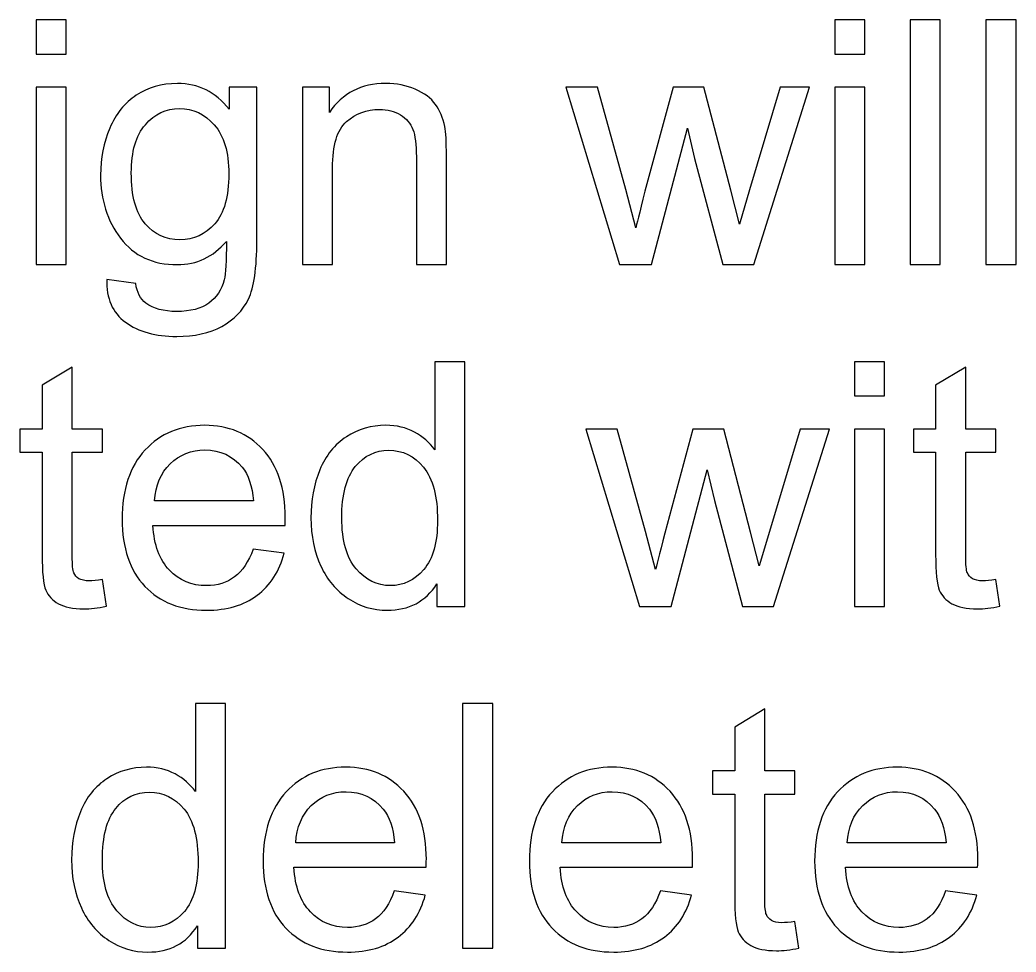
# Model space of a CAD drawing. Header units: centimetres. Extents: x -30.6 to 14.2, y -21.2 to 7.4.
# Drawn here: x -29.012 to -27.933, y 0.165 to 1.175 of the extents above; entities that cross this region are included whole.
import ezdxf

# ---------------------------------------------------------------- set-up
doc = ezdxf.new("R2010")
doc.units = ezdxf.units.CM
doc.header["$MEASUREMENT"] = 0
doc.layers.add('Layer 1', color=7, linetype='Continuous')

msp = doc.modelspace()

# ---------------------------------------------------------------- linework, layer by layer
at = {"layer": 'Layer 1'}
for points, knots in [([(-28.99461, 1.13819), (-28.99461, 1.13819), (-28.99461, 1.17523), (-28.99461, 1.17523), (-28.99461, 1.17523), (-28.99461, 1.17523), (-28.96202, 1.17523), (-28.96202, 1.17523), (-28.96202, 1.17523), (-28.96202, 1.17523), (-28.96202, 1.13819), (-28.96202, 1.13819), (-28.96202, 1.13819), (-28.96202, 1.13819), (-28.99461, 1.13819), (-28.99461, 1.13819)], [0, 0, 0, 0, 0.2, 0.2, 0.2, 0.2, 0.4, 0.4, 0.4, 0.4, 0.6, 0.6, 0.6, 0.6, 1, 1, 1, 1]), ([(-28.12986, 1.13819), (-28.12986, 1.13819), (-28.12986, 1.17523), (-28.12986, 1.17523), (-28.12986, 1.17523), (-28.12986, 1.17523), (-28.09727, 1.17523), (-28.09727, 1.17523), (-28.09727, 1.17523), (-28.09727, 1.17523), (-28.09727, 1.13819), (-28.09727, 1.13819), (-28.09727, 1.13819), (-28.09727, 1.13819), (-28.12986, 1.13819), (-28.12986, 1.13819)], [0, 0, 0, 0, 0.2, 0.2, 0.2, 0.2, 0.4, 0.4, 0.4, 0.4, 0.6, 0.6, 0.6, 0.6, 1, 1, 1, 1]), ([(-28.04831, 0.91001), (-28.04831, 0.91001), (-28.04831, 1.17523), (-28.04831, 1.17523), (-28.04831, 1.17523), (-28.04831, 1.17523), (-28.01572, 1.17523), (-28.01572, 1.17523), (-28.01572, 1.17523), (-28.01572, 1.17523), (-28.01572, 0.91001), (-28.01572, 0.91001), (-28.01572, 0.91001), (-28.01572, 0.91001), (-28.04831, 0.91001), (-28.04831, 0.91001)], [0, 0, 0, 0, 0.2, 0.2, 0.2, 0.2, 0.4, 0.4, 0.4, 0.4, 0.6, 0.6, 0.6, 0.6, 1, 1, 1, 1]), ([(-27.96602, 0.91001), (-27.96602, 0.91001), (-27.96602, 1.17523), (-27.96602, 1.17523), (-27.96602, 1.17523), (-27.96602, 1.17523), (-27.93343, 1.17523), (-27.93343, 1.17523), (-27.93343, 1.17523), (-27.93343, 1.17523), (-27.93343, 0.91001), (-27.93343, 0.91001), (-27.93343, 0.91001), (-27.93343, 0.91001), (-27.96602, 0.91001), (-27.96602, 0.91001)], [0, 0, 0, 0, 0.2, 0.2, 0.2, 0.2, 0.4, 0.4, 0.4, 0.4, 0.6, 0.6, 0.6, 0.6, 1, 1, 1, 1]), ([(-28.99461, 0.91001), (-28.99461, 0.91001), (-28.99461, 1.10226), (-28.99461, 1.10226), (-28.99461, 1.10226), (-28.99461, 1.10226), (-28.96202, 1.10226), (-28.96202, 1.10226), (-28.96202, 1.10226), (-28.96202, 1.10226), (-28.96202, 0.91001), (-28.96202, 0.91001), (-28.96202, 0.91001), (-28.96202, 0.91001), (-28.99461, 0.91001), (-28.99461, 0.91001)], [0, 0, 0, 0, 0.2, 0.2, 0.2, 0.2, 0.4, 0.4, 0.4, 0.4, 0.6, 0.6, 0.6, 0.6, 1, 1, 1, 1]), ([(-28.91831, 0.89408), (-28.91831, 0.89408), (-28.88683, 0.88964), (-28.88683, 0.88964), (-28.88683, 0.88964), (-28.88553, 0.87988), (-28.88182, 0.87278), (-28.87577, 0.86828), (-28.87577, 0.86828), (-28.86769, 0.86229), (-28.85664, 0.85926), (-28.84262, 0.85926), (-28.84262, 0.85926), (-28.82756, 0.85926), (-28.81589, 0.86229), (-28.80768, 0.86828), (-28.80768, 0.86828), (-28.79947, 0.87426), (-28.79391, 0.88272), (-28.79101, 0.89353), (-28.79101, 0.89353), (-28.78934, 0.90013), (-28.78854, 0.91402), (-28.78866, 0.9352), (-28.78866, 0.9352), (-28.80292, 0.91841), (-28.82064, 0.91001), (-28.84188, 0.91001), (-28.84188, 0.91001), (-28.8683, 0.91001), (-28.8888, 0.91952), (-28.90325, 0.93859), (-28.90325, 0.93859), (-28.91776, 0.95761), (-28.92498, 0.98045), (-28.92498, 1.00706), (-28.92498, 1.00706), (-28.92498, 1.0254), (-28.92164, 1.04231), (-28.91504, 1.05781), (-28.91504, 1.05781), (-28.90843, 1.0733), (-28.8988, 1.08522), (-28.88621, 1.09368), (-28.88621, 1.09368), (-28.87361, 1.10213), (-28.8588, 1.10633), (-28.84176, 1.10633), (-28.84176, 1.10633), (-28.8191, 1.10633), (-28.80039, 1.09707), (-28.7857, 1.07855), (-28.7857, 1.07855), (-28.7857, 1.07855), (-28.7857, 1.10226), (-28.7857, 1.10226), (-28.7857, 1.10226), (-28.7857, 1.10226), (-28.7557, 1.10226), (-28.7557, 1.10226), (-28.7557, 1.10226), (-28.7557, 1.10226), (-28.7557, 0.93625), (-28.7557, 0.93625), (-28.7557, 0.93625), (-28.7557, 0.90631), (-28.75872, 0.88513), (-28.76483, 0.87266), (-28.76483, 0.87266), (-28.77088, 0.86019), (-28.78058, 0.85031), (-28.79373, 0.84309), (-28.79373, 0.84309), (-28.80694, 0.83586), (-28.82317, 0.83222), (-28.84244, 0.83222), (-28.84244, 0.83222), (-28.86534, 0.83222), (-28.8838, 0.83735), (-28.89788, 0.84766), (-28.89788, 0.84766), (-28.91201, 0.8579), (-28.9188, 0.8734), (-28.91831, 0.89408)], [0, 0, 0, 0, 0.0454545, 0.0454545, 0.0454545, 0.0454545, 0.0909091, 0.0909091, 0.0909091, 0.0909091, 0.1363636, 0.1363636, 0.1363636, 0.1363636, 0.1818182, 0.1818182, 0.1818182, 0.1818182, 0.2272727, 0.2272727, 0.2272727, 0.2272727, 0.2727273, 0.2727273, 0.2727273, 0.2727273, 0.3181818, 0.3181818, 0.3181818, 0.3181818, 0.3636364, 0.3636364, 0.3636364, 0.3636364, 0.4090909, 0.4090909, 0.4090909, 0.4090909, 0.4545455, 0.4545455, 0.4545455, 0.4545455, 0.5, 0.5, 0.5, 0.5, 0.5454545, 0.5454545, 0.5454545, 0.5454545, 0.5909091, 0.5909091, 0.5909091, 0.5909091, 0.6363636, 0.6363636, 0.6363636, 0.6363636, 0.6818182, 0.6818182, 0.6818182, 0.6818182, 0.7272727, 0.7272727, 0.7272727, 0.7272727, 0.7727273, 0.7727273, 0.7727273, 0.7727273, 0.8181818, 0.8181818, 0.8181818, 0.8181818, 0.8636364, 0.8636364, 0.8636364, 0.8636364, 0.9090909, 0.9090909, 0.9090909, 0.9090909, 1, 1, 1, 1]), ([(-28.7063, 0.91001), (-28.7063, 0.91001), (-28.7063, 1.10226), (-28.7063, 1.10226), (-28.7063, 1.10226), (-28.7063, 1.10226), (-28.67704, 1.10226), (-28.67704, 1.10226), (-28.67704, 1.10226), (-28.67704, 1.10226), (-28.67704, 1.07497), (-28.67704, 1.07497), (-28.67704, 1.07497), (-28.66296, 1.0959), (-28.64259, 1.10633), (-28.61598, 1.10633), (-28.61598, 1.10633), (-28.60438, 1.10633), (-28.59376, 1.10423), (-28.58406, 1.1001), (-28.58406, 1.1001), (-28.57437, 1.09596), (-28.56709, 1.09047), (-28.56227, 1.08374), (-28.56227, 1.08374), (-28.55746, 1.07701), (-28.55406, 1.06898), (-28.55215, 1.05972), (-28.55215, 1.05972), (-28.55097, 1.05367), (-28.55036, 1.04311), (-28.55036, 1.02805), (-28.55036, 1.02805), (-28.55036, 1.02805), (-28.55036, 0.91001), (-28.55036, 0.91001), (-28.55036, 0.91001), (-28.55036, 0.91001), (-28.58295, 0.91001), (-28.58295, 0.91001), (-28.58295, 0.91001), (-28.58295, 0.91001), (-28.58295, 1.02682), (-28.58295, 1.02682), (-28.58295, 1.02682), (-28.58295, 1.04009), (-28.58419, 1.05003), (-28.58672, 1.05657), (-28.58672, 1.05657), (-28.58925, 1.06312), (-28.59376, 1.06836), (-28.60018, 1.07232), (-28.60018, 1.07232), (-28.6066, 1.07621), (-28.61419, 1.07818), (-28.62283, 1.07818), (-28.62283, 1.07818), (-28.63666, 1.07818), (-28.64858, 1.0738), (-28.65864, 1.06497), (-28.65864, 1.06497), (-28.6687, 1.0562), (-28.67371, 1.03947), (-28.67371, 1.0149), (-28.67371, 1.0149), (-28.67371, 1.0149), (-28.67371, 0.91001), (-28.67371, 0.91001), (-28.67371, 0.91001), (-28.67371, 0.91001), (-28.7063, 0.91001), (-28.7063, 0.91001)], [0, 0, 0, 0, 0.0526316, 0.0526316, 0.0526316, 0.0526316, 0.1052632, 0.1052632, 0.1052632, 0.1052632, 0.1578947, 0.1578947, 0.1578947, 0.1578947, 0.2105263, 0.2105263, 0.2105263, 0.2105263, 0.2631579, 0.2631579, 0.2631579, 0.2631579, 0.3157895, 0.3157895, 0.3157895, 0.3157895, 0.3684211, 0.3684211, 0.3684211, 0.3684211, 0.4210526, 0.4210526, 0.4210526, 0.4210526, 0.4736842, 0.4736842, 0.4736842, 0.4736842, 0.5263158, 0.5263158, 0.5263158, 0.5263158, 0.5789474, 0.5789474, 0.5789474, 0.5789474, 0.6315789, 0.6315789, 0.6315789, 0.6315789, 0.6842105, 0.6842105, 0.6842105, 0.6842105, 0.7368421, 0.7368421, 0.7368421, 0.7368421, 0.7894737, 0.7894737, 0.7894737, 0.7894737, 0.8421053, 0.8421053, 0.8421053, 0.8421053, 0.8947368, 0.8947368, 0.8947368, 0.8947368, 1, 1, 1, 1]), ([(-28.36279, 0.91001), (-28.36279, 0.91001), (-28.42088, 1.10226), (-28.42088, 1.10226), (-28.42088, 1.10226), (-28.42088, 1.10226), (-28.38681, 1.10226), (-28.38681, 1.10226), (-28.38681, 1.10226), (-28.38681, 1.10226), (-28.35612, 0.99132), (-28.35612, 0.99132), (-28.35612, 0.99132), (-28.35612, 0.99132), (-28.34526, 0.95002), (-28.34526, 0.95002), (-28.34526, 0.95002), (-28.34482, 0.95205), (-28.34149, 0.96526), (-28.33532, 0.98965), (-28.33532, 0.98965), (-28.33532, 0.98965), (-28.30488, 1.10226), (-28.30488, 1.10226), (-28.30488, 1.10226), (-28.30488, 1.10226), (-28.27148, 1.10226), (-28.27148, 1.10226), (-28.27148, 1.10226), (-28.27148, 1.10226), (-28.24253, 0.99064), (-28.24253, 0.99064), (-28.24253, 0.99064), (-28.24253, 0.99064), (-28.23308, 0.95403), (-28.23308, 0.95403), (-28.23308, 0.95403), (-28.23308, 0.95403), (-28.22203, 0.99113), (-28.22203, 0.99113), (-28.22203, 0.99113), (-28.22203, 0.99113), (-28.18882, 1.10226), (-28.18882, 1.10226), (-28.18882, 1.10226), (-28.18882, 1.10226), (-28.15714, 1.10226), (-28.15714, 1.10226), (-28.15714, 1.10226), (-28.15714, 1.10226), (-28.21746, 0.91001), (-28.21746, 0.91001), (-28.21746, 0.91001), (-28.21746, 0.91001), (-28.25117, 0.91001), (-28.25117, 0.91001), (-28.25117, 0.91001), (-28.25117, 0.91001), (-28.28167, 1.02503), (-28.28167, 1.02503), (-28.28167, 1.02503), (-28.28167, 1.02503), (-28.28938, 1.05793), (-28.28938, 1.05793), (-28.28938, 1.05793), (-28.28938, 1.05793), (-28.32828, 0.91001), (-28.32828, 0.91001), (-28.32828, 0.91001), (-28.32828, 0.91001), (-28.36279, 0.91001), (-28.36279, 0.91001)], [0, 0, 0, 0, 0.0526316, 0.0526316, 0.0526316, 0.0526316, 0.1052632, 0.1052632, 0.1052632, 0.1052632, 0.1578947, 0.1578947, 0.1578947, 0.1578947, 0.2105263, 0.2105263, 0.2105263, 0.2105263, 0.2631579, 0.2631579, 0.2631579, 0.2631579, 0.3157895, 0.3157895, 0.3157895, 0.3157895, 0.3684211, 0.3684211, 0.3684211, 0.3684211, 0.4210526, 0.4210526, 0.4210526, 0.4210526, 0.4736842, 0.4736842, 0.4736842, 0.4736842, 0.5263158, 0.5263158, 0.5263158, 0.5263158, 0.5789474, 0.5789474, 0.5789474, 0.5789474, 0.6315789, 0.6315789, 0.6315789, 0.6315789, 0.6842105, 0.6842105, 0.6842105, 0.6842105, 0.7368421, 0.7368421, 0.7368421, 0.7368421, 0.7894737, 0.7894737, 0.7894737, 0.7894737, 0.8421053, 0.8421053, 0.8421053, 0.8421053, 0.8947368, 0.8947368, 0.8947368, 0.8947368, 1, 1, 1, 1]), ([(-28.12986, 0.91001), (-28.12986, 0.91001), (-28.12986, 1.10226), (-28.12986, 1.10226), (-28.12986, 1.10226), (-28.12986, 1.10226), (-28.09727, 1.10226), (-28.09727, 1.10226), (-28.09727, 1.10226), (-28.09727, 1.10226), (-28.09727, 0.91001), (-28.09727, 0.91001), (-28.09727, 0.91001), (-28.09727, 0.91001), (-28.12986, 0.91001), (-28.12986, 0.91001)], [0, 0, 0, 0, 0.2, 0.2, 0.2, 0.2, 0.4, 0.4, 0.4, 0.4, 0.6, 0.6, 0.6, 0.6, 1, 1, 1, 1]), ([(-28.89164, 1.00941), (-28.89164, 0.98428), (-28.88664, 0.96594), (-28.87664, 0.9544), (-28.87664, 0.9544), (-28.86658, 0.94285), (-28.85404, 0.93705), (-28.83898, 0.93705), (-28.83898, 0.93705), (-28.82398, 0.93705), (-28.81144, 0.94279), (-28.80126, 0.95428), (-28.80126, 0.95428), (-28.79113, 0.96576), (-28.78607, 0.98379), (-28.78607, 1.00836), (-28.78607, 1.00836), (-28.78607, 1.03182), (-28.79132, 1.04953), (-28.80175, 1.06145), (-28.80175, 1.06145), (-28.81219, 1.07337), (-28.82478, 1.07929), (-28.83947, 1.07929), (-28.83947, 1.07929), (-28.85398, 1.07929), (-28.86627, 1.07343), (-28.87645, 1.0617), (-28.87645, 1.0617), (-28.88658, 1.04997), (-28.89164, 1.03256), (-28.89164, 1.00941)], [0, 0, 0, 0, 0.1111111, 0.1111111, 0.1111111, 0.1111111, 0.2222222, 0.2222222, 0.2222222, 0.2222222, 0.3333333, 0.3333333, 0.3333333, 0.3333333, 0.4444444, 0.4444444, 0.4444444, 0.4444444, 0.5555556, 0.5555556, 0.5555556, 0.5555556, 0.6666667, 0.6666667, 0.6666667, 0.6666667, 0.7777778, 0.7777778, 0.7777778, 0.7777778, 1, 1, 1, 1]), ([(-28.923, 0.56867), (-28.923, 0.56867), (-28.91856, 0.5399), (-28.91856, 0.5399), (-28.91856, 0.5399), (-28.92769, 0.53798), (-28.93591, 0.537), (-28.94307, 0.537), (-28.94307, 0.537), (-28.95486, 0.537), (-28.964, 0.53885), (-28.97054, 0.54262), (-28.97054, 0.54262), (-28.97702, 0.54638), (-28.98159, 0.55126), (-28.98424, 0.55737), (-28.98424, 0.55737), (-28.9869, 0.56348), (-28.9882, 0.57632), (-28.9882, 0.59589), (-28.9882, 0.59589), (-28.9882, 0.59589), (-28.9882, 0.70665), (-28.9882, 0.70665), (-28.9882, 0.70665), (-28.9882, 0.70665), (-29.01227, 0.70665), (-29.01227, 0.70665), (-29.01227, 0.70665), (-29.01227, 0.70665), (-29.01227, 0.73184), (-29.01227, 0.73184), (-29.01227, 0.73184), (-29.01227, 0.73184), (-28.9882, 0.73184), (-28.9882, 0.73184), (-28.9882, 0.73184), (-28.9882, 0.73184), (-28.9882, 0.77938), (-28.9882, 0.77938), (-28.9882, 0.77938), (-28.9882, 0.77938), (-28.9556, 0.79895), (-28.9556, 0.79895), (-28.9556, 0.79895), (-28.9556, 0.79895), (-28.9556, 0.73184), (-28.9556, 0.73184), (-28.9556, 0.73184), (-28.9556, 0.73184), (-28.923, 0.73184), (-28.923, 0.73184), (-28.923, 0.73184), (-28.923, 0.73184), (-28.923, 0.70665), (-28.923, 0.70665), (-28.923, 0.70665), (-28.923, 0.70665), (-28.9556, 0.70665), (-28.9556, 0.70665), (-28.9556, 0.70665), (-28.9556, 0.70665), (-28.9556, 0.59404), (-28.9556, 0.59404), (-28.9556, 0.59404), (-28.9556, 0.58472), (-28.95504, 0.57873), (-28.95387, 0.57608), (-28.95387, 0.57608), (-28.95276, 0.57342), (-28.95091, 0.57132), (-28.94831, 0.56972), (-28.94831, 0.56972), (-28.94572, 0.56817), (-28.94202, 0.56737), (-28.9372, 0.56737), (-28.9372, 0.56737), (-28.93362, 0.56737), (-28.92887, 0.5678), (-28.923, 0.56867)], [0, 0, 0, 0, 0.047619, 0.047619, 0.047619, 0.047619, 0.0952381, 0.0952381, 0.0952381, 0.0952381, 0.1428571, 0.1428571, 0.1428571, 0.1428571, 0.1904762, 0.1904762, 0.1904762, 0.1904762, 0.2380952, 0.2380952, 0.2380952, 0.2380952, 0.2857143, 0.2857143, 0.2857143, 0.2857143, 0.3333333, 0.3333333, 0.3333333, 0.3333333, 0.3809524, 0.3809524, 0.3809524, 0.3809524, 0.4285714, 0.4285714, 0.4285714, 0.4285714, 0.4761905, 0.4761905, 0.4761905, 0.4761905, 0.5238095, 0.5238095, 0.5238095, 0.5238095, 0.5714286, 0.5714286, 0.5714286, 0.5714286, 0.6190476, 0.6190476, 0.6190476, 0.6190476, 0.6666667, 0.6666667, 0.6666667, 0.6666667, 0.7142857, 0.7142857, 0.7142857, 0.7142857, 0.7619048, 0.7619048, 0.7619048, 0.7619048, 0.8095238, 0.8095238, 0.8095238, 0.8095238, 0.8571429, 0.8571429, 0.8571429, 0.8571429, 0.9047619, 0.9047619, 0.9047619, 0.9047619, 1, 1, 1, 1]), ([(-28.56072, 0.53959), (-28.56072, 0.53959), (-28.56072, 0.56398), (-28.56072, 0.56398), (-28.56072, 0.56398), (-28.57288, 0.54502), (-28.59079, 0.53552), (-28.61443, 0.53552), (-28.61443, 0.53552), (-28.62974, 0.53552), (-28.64382, 0.53971), (-28.6566, 0.54817), (-28.6566, 0.54817), (-28.66944, 0.55657), (-28.67938, 0.56836), (-28.68648, 0.58342), (-28.68648, 0.58342), (-28.69352, 0.59855), (-28.69704, 0.6159), (-28.69704, 0.63553), (-28.69704, 0.63553), (-28.69704, 0.65467), (-28.69383, 0.67202), (-28.68747, 0.68763), (-28.68747, 0.68763), (-28.68105, 0.70319), (-28.67148, 0.71517), (-28.6587, 0.72344), (-28.6587, 0.72344), (-28.64598, 0.73178), (-28.63166, 0.73591), (-28.61591, 0.73591), (-28.61591, 0.73591), (-28.60431, 0.73591), (-28.594, 0.73344), (-28.58498, 0.72857), (-28.58498, 0.72857), (-28.57597, 0.72369), (-28.56862, 0.71727), (-28.56294, 0.70943), (-28.56294, 0.70943), (-28.56294, 0.70943), (-28.56294, 0.80481), (-28.56294, 0.80481), (-28.56294, 0.80481), (-28.56294, 0.80481), (-28.53035, 0.80481), (-28.53035, 0.80481), (-28.53035, 0.80481), (-28.53035, 0.80481), (-28.53035, 0.53959), (-28.53035, 0.53959), (-28.53035, 0.53959), (-28.53035, 0.53959), (-28.56072, 0.53959), (-28.56072, 0.53959)], [0, 0, 0, 0, 0.0666667, 0.0666667, 0.0666667, 0.0666667, 0.1333333, 0.1333333, 0.1333333, 0.1333333, 0.2, 0.2, 0.2, 0.2, 0.2666667, 0.2666667, 0.2666667, 0.2666667, 0.3333333, 0.3333333, 0.3333333, 0.3333333, 0.4, 0.4, 0.4, 0.4, 0.4666667, 0.4666667, 0.4666667, 0.4666667, 0.5333333, 0.5333333, 0.5333333, 0.5333333, 0.6, 0.6, 0.6, 0.6, 0.6666667, 0.6666667, 0.6666667, 0.6666667, 0.7333333, 0.7333333, 0.7333333, 0.7333333, 0.8, 0.8, 0.8, 0.8, 0.8666667, 0.8666667, 0.8666667, 0.8666667, 1, 1, 1, 1]), ([(-28.10837, 0.76777), (-28.10837, 0.76777), (-28.10837, 0.80481), (-28.10837, 0.80481), (-28.10837, 0.80481), (-28.10837, 0.80481), (-28.07578, 0.80481), (-28.07578, 0.80481), (-28.07578, 0.80481), (-28.07578, 0.80481), (-28.07578, 0.76777), (-28.07578, 0.76777), (-28.07578, 0.76777), (-28.07578, 0.76777), (-28.10837, 0.76777), (-28.10837, 0.76777)], [0, 0, 0, 0, 0.2, 0.2, 0.2, 0.2, 0.4, 0.4, 0.4, 0.4, 0.6, 0.6, 0.6, 0.6, 1, 1, 1, 1]), ([(-27.95533, 0.56867), (-27.95533, 0.56867), (-27.95089, 0.5399), (-27.95089, 0.5399), (-27.95089, 0.5399), (-27.96002, 0.53798), (-27.96824, 0.537), (-27.9754, 0.537), (-27.9754, 0.537), (-27.98719, 0.537), (-27.99633, 0.53885), (-28.00287, 0.54262), (-28.00287, 0.54262), (-28.00935, 0.54638), (-28.01392, 0.55126), (-28.01657, 0.55737), (-28.01657, 0.55737), (-28.01923, 0.56348), (-28.02053, 0.57632), (-28.02053, 0.59589), (-28.02053, 0.59589), (-28.02053, 0.59589), (-28.02053, 0.70665), (-28.02053, 0.70665), (-28.02053, 0.70665), (-28.02053, 0.70665), (-28.0446, 0.70665), (-28.0446, 0.70665), (-28.0446, 0.70665), (-28.0446, 0.70665), (-28.0446, 0.73184), (-28.0446, 0.73184), (-28.0446, 0.73184), (-28.0446, 0.73184), (-28.02053, 0.73184), (-28.02053, 0.73184), (-28.02053, 0.73184), (-28.02053, 0.73184), (-28.02053, 0.77938), (-28.02053, 0.77938), (-28.02053, 0.77938), (-28.02053, 0.77938), (-27.98793, 0.79895), (-27.98793, 0.79895), (-27.98793, 0.79895), (-27.98793, 0.79895), (-27.98793, 0.73184), (-27.98793, 0.73184), (-27.98793, 0.73184), (-27.98793, 0.73184), (-27.95533, 0.73184), (-27.95533, 0.73184), (-27.95533, 0.73184), (-27.95533, 0.73184), (-27.95533, 0.70665), (-27.95533, 0.70665), (-27.95533, 0.70665), (-27.95533, 0.70665), (-27.98793, 0.70665), (-27.98793, 0.70665), (-27.98793, 0.70665), (-27.98793, 0.70665), (-27.98793, 0.59404), (-27.98793, 0.59404), (-27.98793, 0.59404), (-27.98793, 0.58472), (-27.98737, 0.57873), (-27.9862, 0.57608), (-27.9862, 0.57608), (-27.98509, 0.57342), (-27.98324, 0.57132), (-27.98064, 0.56972), (-27.98064, 0.56972), (-27.97805, 0.56817), (-27.97435, 0.56737), (-27.96953, 0.56737), (-27.96953, 0.56737), (-27.96595, 0.56737), (-27.9612, 0.5678), (-27.95533, 0.56867)], [0, 0, 0, 0, 0.047619, 0.047619, 0.047619, 0.047619, 0.0952381, 0.0952381, 0.0952381, 0.0952381, 0.1428571, 0.1428571, 0.1428571, 0.1428571, 0.1904762, 0.1904762, 0.1904762, 0.1904762, 0.2380952, 0.2380952, 0.2380952, 0.2380952, 0.2857143, 0.2857143, 0.2857143, 0.2857143, 0.3333333, 0.3333333, 0.3333333, 0.3333333, 0.3809524, 0.3809524, 0.3809524, 0.3809524, 0.4285714, 0.4285714, 0.4285714, 0.4285714, 0.4761905, 0.4761905, 0.4761905, 0.4761905, 0.5238095, 0.5238095, 0.5238095, 0.5238095, 0.5714286, 0.5714286, 0.5714286, 0.5714286, 0.6190476, 0.6190476, 0.6190476, 0.6190476, 0.6666667, 0.6666667, 0.6666667, 0.6666667, 0.7142857, 0.7142857, 0.7142857, 0.7142857, 0.7619048, 0.7619048, 0.7619048, 0.7619048, 0.8095238, 0.8095238, 0.8095238, 0.8095238, 0.8571429, 0.8571429, 0.8571429, 0.8571429, 0.9047619, 0.9047619, 0.9047619, 0.9047619, 1, 1, 1, 1]), ([(-28.7597, 0.60182), (-28.7597, 0.60182), (-28.726, 0.59738), (-28.726, 0.59738), (-28.726, 0.59738), (-28.73124, 0.5778), (-28.74106, 0.56256), (-28.75538, 0.55175), (-28.75538, 0.55175), (-28.7697, 0.54095), (-28.78798, 0.53552), (-28.81027, 0.53552), (-28.81027, 0.53552), (-28.83829, 0.53552), (-28.86052, 0.54416), (-28.87694, 0.56144), (-28.87694, 0.56144), (-28.89336, 0.57867), (-28.90157, 0.60293), (-28.90157, 0.63411), (-28.90157, 0.63411), (-28.90157, 0.66634), (-28.8933, 0.6914), (-28.87669, 0.70918), (-28.87669, 0.70918), (-28.86009, 0.72702), (-28.83854, 0.73591), (-28.81206, 0.73591), (-28.81206, 0.73591), (-28.78644, 0.73591), (-28.76551, 0.72721), (-28.74927, 0.70974), (-28.74927, 0.70974), (-28.73303, 0.69226), (-28.72488, 0.66769), (-28.72488, 0.63602), (-28.72488, 0.63602), (-28.72488, 0.63411), (-28.72495, 0.63121), (-28.72507, 0.62738), (-28.72507, 0.62738), (-28.72507, 0.62738), (-28.86824, 0.62738), (-28.86824, 0.62738), (-28.86824, 0.62738), (-28.867, 0.60633), (-28.86108, 0.59015), (-28.85033, 0.57898), (-28.85033, 0.57898), (-28.83965, 0.5678), (-28.82626, 0.56219), (-28.81027, 0.56219), (-28.81027, 0.56219), (-28.79835, 0.56219), (-28.78816, 0.56533), (-28.77977, 0.57163), (-28.77977, 0.57163), (-28.77131, 0.57793), (-28.76464, 0.58799), (-28.7597, 0.60182)], [0, 0, 0, 0, 0.0625, 0.0625, 0.0625, 0.0625, 0.125, 0.125, 0.125, 0.125, 0.1875, 0.1875, 0.1875, 0.1875, 0.25, 0.25, 0.25, 0.25, 0.3125, 0.3125, 0.3125, 0.3125, 0.375, 0.375, 0.375, 0.375, 0.4375, 0.4375, 0.4375, 0.4375, 0.5, 0.5, 0.5, 0.5, 0.5625, 0.5625, 0.5625, 0.5625, 0.625, 0.625, 0.625, 0.625, 0.6875, 0.6875, 0.6875, 0.6875, 0.75, 0.75, 0.75, 0.75, 0.8125, 0.8125, 0.8125, 0.8125, 0.875, 0.875, 0.875, 0.875, 1, 1, 1, 1]), ([(-28.3413, 0.53959), (-28.3413, 0.53959), (-28.39939, 0.73184), (-28.39939, 0.73184), (-28.39939, 0.73184), (-28.39939, 0.73184), (-28.36532, 0.73184), (-28.36532, 0.73184), (-28.36532, 0.73184), (-28.36532, 0.73184), (-28.33463, 0.6209), (-28.33463, 0.6209), (-28.33463, 0.6209), (-28.33463, 0.6209), (-28.32377, 0.5796), (-28.32377, 0.5796), (-28.32377, 0.5796), (-28.32333, 0.58163), (-28.32, 0.59484), (-28.31383, 0.61923), (-28.31383, 0.61923), (-28.31383, 0.61923), (-28.28339, 0.73184), (-28.28339, 0.73184), (-28.28339, 0.73184), (-28.28339, 0.73184), (-28.24999, 0.73184), (-28.24999, 0.73184), (-28.24999, 0.73184), (-28.24999, 0.73184), (-28.22104, 0.62022), (-28.22104, 0.62022), (-28.22104, 0.62022), (-28.22104, 0.62022), (-28.21159, 0.58361), (-28.21159, 0.58361), (-28.21159, 0.58361), (-28.21159, 0.58361), (-28.20054, 0.62071), (-28.20054, 0.62071), (-28.20054, 0.62071), (-28.20054, 0.62071), (-28.16733, 0.73184), (-28.16733, 0.73184), (-28.16733, 0.73184), (-28.16733, 0.73184), (-28.13565, 0.73184), (-28.13565, 0.73184), (-28.13565, 0.73184), (-28.13565, 0.73184), (-28.19597, 0.53959), (-28.19597, 0.53959), (-28.19597, 0.53959), (-28.19597, 0.53959), (-28.22968, 0.53959), (-28.22968, 0.53959), (-28.22968, 0.53959), (-28.22968, 0.53959), (-28.26018, 0.65461), (-28.26018, 0.65461), (-28.26018, 0.65461), (-28.26018, 0.65461), (-28.26789, 0.68751), (-28.26789, 0.68751), (-28.26789, 0.68751), (-28.26789, 0.68751), (-28.30679, 0.53959), (-28.30679, 0.53959), (-28.30679, 0.53959), (-28.30679, 0.53959), (-28.3413, 0.53959), (-28.3413, 0.53959)], [0, 0, 0, 0, 0.0526316, 0.0526316, 0.0526316, 0.0526316, 0.1052632, 0.1052632, 0.1052632, 0.1052632, 0.1578947, 0.1578947, 0.1578947, 0.1578947, 0.2105263, 0.2105263, 0.2105263, 0.2105263, 0.2631579, 0.2631579, 0.2631579, 0.2631579, 0.3157895, 0.3157895, 0.3157895, 0.3157895, 0.3684211, 0.3684211, 0.3684211, 0.3684211, 0.4210526, 0.4210526, 0.4210526, 0.4210526, 0.4736842, 0.4736842, 0.4736842, 0.4736842, 0.5263158, 0.5263158, 0.5263158, 0.5263158, 0.5789474, 0.5789474, 0.5789474, 0.5789474, 0.6315789, 0.6315789, 0.6315789, 0.6315789, 0.6842105, 0.6842105, 0.6842105, 0.6842105, 0.7368421, 0.7368421, 0.7368421, 0.7368421, 0.7894737, 0.7894737, 0.7894737, 0.7894737, 0.8421053, 0.8421053, 0.8421053, 0.8421053, 0.8947368, 0.8947368, 0.8947368, 0.8947368, 1, 1, 1, 1]), ([(-28.10837, 0.53959), (-28.10837, 0.53959), (-28.10837, 0.73184), (-28.10837, 0.73184), (-28.10837, 0.73184), (-28.10837, 0.73184), (-28.07578, 0.73184), (-28.07578, 0.73184), (-28.07578, 0.73184), (-28.07578, 0.73184), (-28.07578, 0.53959), (-28.07578, 0.53959), (-28.07578, 0.53959), (-28.07578, 0.53959), (-28.10837, 0.53959), (-28.10837, 0.53959)], [0, 0, 0, 0, 0.2, 0.2, 0.2, 0.2, 0.4, 0.4, 0.4, 0.4, 0.6, 0.6, 0.6, 0.6, 1, 1, 1, 1]), ([(-28.86638, 0.65405), (-28.86638, 0.65405), (-28.75933, 0.65405), (-28.75933, 0.65405), (-28.75933, 0.65405), (-28.76075, 0.67022), (-28.76489, 0.68233), (-28.77162, 0.69041), (-28.77162, 0.69041), (-28.78193, 0.70295), (-28.79539, 0.70924), (-28.81187, 0.70924), (-28.81187, 0.70924), (-28.82681, 0.70924), (-28.83934, 0.70424), (-28.84953, 0.69424), (-28.84953, 0.69424), (-28.85966, 0.68424), (-28.86527, 0.67084), (-28.86638, 0.65405)], [0, 0, 0, 0, 0.1666667, 0.1666667, 0.1666667, 0.1666667, 0.3333333, 0.3333333, 0.3333333, 0.3333333, 0.5, 0.5, 0.5, 0.5, 0.6666667, 0.6666667, 0.6666667, 0.6666667, 1, 1, 1, 1]), ([(-28.6637, 0.63547), (-28.6637, 0.6109), (-28.65851, 0.59256), (-28.64808, 0.5804), (-28.64808, 0.5804), (-28.63771, 0.56824), (-28.62542, 0.56219), (-28.61128, 0.56219), (-28.61128, 0.56219), (-28.59702, 0.56219), (-28.58492, 0.56799), (-28.57492, 0.5796), (-28.57492, 0.5796), (-28.56498, 0.5912), (-28.55998, 0.60892), (-28.55998, 0.63275), (-28.55998, 0.63275), (-28.55998, 0.65893), (-28.56504, 0.67819), (-28.57523, 0.69047), (-28.57523, 0.69047), (-28.58535, 0.70276), (-28.59789, 0.70887), (-28.61277, 0.70887), (-28.61277, 0.70887), (-28.62727, 0.70887), (-28.63937, 0.70301), (-28.64913, 0.69122), (-28.64913, 0.69122), (-28.65882, 0.67942), (-28.6637, 0.66084), (-28.6637, 0.63547)], [0, 0, 0, 0, 0.1111111, 0.1111111, 0.1111111, 0.1111111, 0.2222222, 0.2222222, 0.2222222, 0.2222222, 0.3333333, 0.3333333, 0.3333333, 0.3333333, 0.4444444, 0.4444444, 0.4444444, 0.4444444, 0.5555556, 0.5555556, 0.5555556, 0.5555556, 0.6666667, 0.6666667, 0.6666667, 0.6666667, 0.7777778, 0.7777778, 0.7777778, 0.7777778, 1, 1, 1, 1]), ([(-28.82, 0.16917), (-28.82, 0.16917), (-28.82, 0.19356), (-28.82, 0.19356), (-28.82, 0.19356), (-28.83216, 0.1746), (-28.85007, 0.1651), (-28.87371, 0.1651), (-28.87371, 0.1651), (-28.88902, 0.1651), (-28.9031, 0.16929), (-28.91588, 0.17775), (-28.91588, 0.17775), (-28.92872, 0.18615), (-28.93866, 0.19794), (-28.94576, 0.213), (-28.94576, 0.213), (-28.9528, 0.22813), (-28.95632, 0.24548), (-28.95632, 0.26511), (-28.95632, 0.26511), (-28.95632, 0.28425), (-28.95311, 0.3016), (-28.94675, 0.31721), (-28.94675, 0.31721), (-28.94033, 0.33277), (-28.93076, 0.34475), (-28.91798, 0.35302), (-28.91798, 0.35302), (-28.90526, 0.36136), (-28.89094, 0.36549), (-28.87519, 0.36549), (-28.87519, 0.36549), (-28.86359, 0.36549), (-28.85328, 0.36302), (-28.84426, 0.35815), (-28.84426, 0.35815), (-28.83525, 0.35327), (-28.8279, 0.34685), (-28.82222, 0.33901), (-28.82222, 0.33901), (-28.82222, 0.33901), (-28.82222, 0.43439), (-28.82222, 0.43439), (-28.82222, 0.43439), (-28.82222, 0.43439), (-28.78963, 0.43439), (-28.78963, 0.43439), (-28.78963, 0.43439), (-28.78963, 0.43439), (-28.78963, 0.16917), (-28.78963, 0.16917), (-28.78963, 0.16917), (-28.78963, 0.16917), (-28.82, 0.16917), (-28.82, 0.16917)], [0, 0, 0, 0, 0.0666667, 0.0666667, 0.0666667, 0.0666667, 0.1333333, 0.1333333, 0.1333333, 0.1333333, 0.2, 0.2, 0.2, 0.2, 0.2666667, 0.2666667, 0.2666667, 0.2666667, 0.3333333, 0.3333333, 0.3333333, 0.3333333, 0.4, 0.4, 0.4, 0.4, 0.4666667, 0.4666667, 0.4666667, 0.4666667, 0.5333333, 0.5333333, 0.5333333, 0.5333333, 0.6, 0.6, 0.6, 0.6, 0.6666667, 0.6666667, 0.6666667, 0.6666667, 0.7333333, 0.7333333, 0.7333333, 0.7333333, 0.8, 0.8, 0.8, 0.8, 0.8666667, 0.8666667, 0.8666667, 0.8666667, 1, 1, 1, 1]), ([(-28.53279, 0.16917), (-28.53279, 0.16917), (-28.53279, 0.43439), (-28.53279, 0.43439), (-28.53279, 0.43439), (-28.53279, 0.43439), (-28.5002, 0.43439), (-28.5002, 0.43439), (-28.5002, 0.43439), (-28.5002, 0.43439), (-28.5002, 0.16917), (-28.5002, 0.16917), (-28.5002, 0.16917), (-28.5002, 0.16917), (-28.53279, 0.16917), (-28.53279, 0.16917)], [0, 0, 0, 0, 0.2, 0.2, 0.2, 0.2, 0.4, 0.4, 0.4, 0.4, 0.6, 0.6, 0.6, 0.6, 1, 1, 1, 1]), ([(-28.17299, 0.19825), (-28.17299, 0.19825), (-28.16855, 0.16948), (-28.16855, 0.16948), (-28.16855, 0.16948), (-28.17768, 0.16756), (-28.1859, 0.16658), (-28.19306, 0.16658), (-28.19306, 0.16658), (-28.20485, 0.16658), (-28.21399, 0.16843), (-28.22053, 0.1722), (-28.22053, 0.1722), (-28.22701, 0.17596), (-28.23158, 0.18084), (-28.23423, 0.18695), (-28.23423, 0.18695), (-28.23689, 0.19306), (-28.23819, 0.2059), (-28.23819, 0.22547), (-28.23819, 0.22547), (-28.23819, 0.22547), (-28.23819, 0.33623), (-28.23819, 0.33623), (-28.23819, 0.33623), (-28.23819, 0.33623), (-28.26226, 0.33623), (-28.26226, 0.33623), (-28.26226, 0.33623), (-28.26226, 0.33623), (-28.26226, 0.36142), (-28.26226, 0.36142), (-28.26226, 0.36142), (-28.26226, 0.36142), (-28.23819, 0.36142), (-28.23819, 0.36142), (-28.23819, 0.36142), (-28.23819, 0.36142), (-28.23819, 0.40896), (-28.23819, 0.40896), (-28.23819, 0.40896), (-28.23819, 0.40896), (-28.20559, 0.42853), (-28.20559, 0.42853), (-28.20559, 0.42853), (-28.20559, 0.42853), (-28.20559, 0.36142), (-28.20559, 0.36142), (-28.20559, 0.36142), (-28.20559, 0.36142), (-28.17299, 0.36142), (-28.17299, 0.36142), (-28.17299, 0.36142), (-28.17299, 0.36142), (-28.17299, 0.33623), (-28.17299, 0.33623), (-28.17299, 0.33623), (-28.17299, 0.33623), (-28.20559, 0.33623), (-28.20559, 0.33623), (-28.20559, 0.33623), (-28.20559, 0.33623), (-28.20559, 0.22362), (-28.20559, 0.22362), (-28.20559, 0.22362), (-28.20559, 0.2143), (-28.20503, 0.20831), (-28.20386, 0.20566), (-28.20386, 0.20566), (-28.20275, 0.203), (-28.2009, 0.2009), (-28.1983, 0.1993), (-28.1983, 0.1993), (-28.19571, 0.19775), (-28.19201, 0.19695), (-28.18719, 0.19695), (-28.18719, 0.19695), (-28.18361, 0.19695), (-28.17886, 0.19738), (-28.17299, 0.19825)], [0, 0, 0, 0, 0.047619, 0.047619, 0.047619, 0.047619, 0.0952381, 0.0952381, 0.0952381, 0.0952381, 0.1428571, 0.1428571, 0.1428571, 0.1428571, 0.1904762, 0.1904762, 0.1904762, 0.1904762, 0.2380952, 0.2380952, 0.2380952, 0.2380952, 0.2857143, 0.2857143, 0.2857143, 0.2857143, 0.3333333, 0.3333333, 0.3333333, 0.3333333, 0.3809524, 0.3809524, 0.3809524, 0.3809524, 0.4285714, 0.4285714, 0.4285714, 0.4285714, 0.4761905, 0.4761905, 0.4761905, 0.4761905, 0.5238095, 0.5238095, 0.5238095, 0.5238095, 0.5714286, 0.5714286, 0.5714286, 0.5714286, 0.6190476, 0.6190476, 0.6190476, 0.6190476, 0.6666667, 0.6666667, 0.6666667, 0.6666667, 0.7142857, 0.7142857, 0.7142857, 0.7142857, 0.7619048, 0.7619048, 0.7619048, 0.7619048, 0.8095238, 0.8095238, 0.8095238, 0.8095238, 0.8571429, 0.8571429, 0.8571429, 0.8571429, 0.9047619, 0.9047619, 0.9047619, 0.9047619, 1, 1, 1, 1]), ([(-28.60694, 0.2314), (-28.60694, 0.2314), (-28.57324, 0.22696), (-28.57324, 0.22696), (-28.57324, 0.22696), (-28.57848, 0.20738), (-28.5883, 0.19214), (-28.60262, 0.18133), (-28.60262, 0.18133), (-28.61694, 0.17053), (-28.63522, 0.1651), (-28.65751, 0.1651), (-28.65751, 0.1651), (-28.68553, 0.1651), (-28.70776, 0.17374), (-28.72418, 0.19102), (-28.72418, 0.19102), (-28.7406, 0.20825), (-28.74881, 0.23251), (-28.74881, 0.26369), (-28.74881, 0.26369), (-28.74881, 0.29592), (-28.74054, 0.32098), (-28.72393, 0.33876), (-28.72393, 0.33876), (-28.70733, 0.3566), (-28.68578, 0.36549), (-28.6593, 0.36549), (-28.6593, 0.36549), (-28.63368, 0.36549), (-28.61275, 0.35679), (-28.59651, 0.33932), (-28.59651, 0.33932), (-28.58027, 0.32184), (-28.57212, 0.29727), (-28.57212, 0.2656), (-28.57212, 0.2656), (-28.57212, 0.26369), (-28.57219, 0.26079), (-28.57231, 0.25696), (-28.57231, 0.25696), (-28.57231, 0.25696), (-28.71548, 0.25696), (-28.71548, 0.25696), (-28.71548, 0.25696), (-28.71424, 0.23591), (-28.70832, 0.21973), (-28.69757, 0.20856), (-28.69757, 0.20856), (-28.68689, 0.19738), (-28.6735, 0.19177), (-28.65751, 0.19177), (-28.65751, 0.19177), (-28.64559, 0.19177), (-28.6354, 0.19491), (-28.62701, 0.20121), (-28.62701, 0.20121), (-28.61855, 0.20751), (-28.61188, 0.21757), (-28.60694, 0.2314)], [0, 0, 0, 0, 0.0625, 0.0625, 0.0625, 0.0625, 0.125, 0.125, 0.125, 0.125, 0.1875, 0.1875, 0.1875, 0.1875, 0.25, 0.25, 0.25, 0.25, 0.3125, 0.3125, 0.3125, 0.3125, 0.375, 0.375, 0.375, 0.375, 0.4375, 0.4375, 0.4375, 0.4375, 0.5, 0.5, 0.5, 0.5, 0.5625, 0.5625, 0.5625, 0.5625, 0.625, 0.625, 0.625, 0.625, 0.6875, 0.6875, 0.6875, 0.6875, 0.75, 0.75, 0.75, 0.75, 0.8125, 0.8125, 0.8125, 0.8125, 0.875, 0.875, 0.875, 0.875, 1, 1, 1, 1]), ([(-28.31863, 0.2314), (-28.31863, 0.2314), (-28.28493, 0.22696), (-28.28493, 0.22696), (-28.28493, 0.22696), (-28.29017, 0.20738), (-28.29999, 0.19214), (-28.31431, 0.18133), (-28.31431, 0.18133), (-28.32863, 0.17053), (-28.34691, 0.1651), (-28.3692, 0.1651), (-28.3692, 0.1651), (-28.39722, 0.1651), (-28.41945, 0.17374), (-28.43587, 0.19102), (-28.43587, 0.19102), (-28.45229, 0.20825), (-28.4605, 0.23251), (-28.4605, 0.26369), (-28.4605, 0.26369), (-28.4605, 0.29592), (-28.45223, 0.32098), (-28.43562, 0.33876), (-28.43562, 0.33876), (-28.41902, 0.3566), (-28.39747, 0.36549), (-28.37099, 0.36549), (-28.37099, 0.36549), (-28.34537, 0.36549), (-28.32444, 0.35679), (-28.3082, 0.33932), (-28.3082, 0.33932), (-28.29196, 0.32184), (-28.28381, 0.29727), (-28.28381, 0.2656), (-28.28381, 0.2656), (-28.28381, 0.26369), (-28.28388, 0.26079), (-28.284, 0.25696), (-28.284, 0.25696), (-28.284, 0.25696), (-28.42717, 0.25696), (-28.42717, 0.25696), (-28.42717, 0.25696), (-28.42593, 0.23591), (-28.42001, 0.21973), (-28.40926, 0.20856), (-28.40926, 0.20856), (-28.39858, 0.19738), (-28.38519, 0.19177), (-28.3692, 0.19177), (-28.3692, 0.19177), (-28.35728, 0.19177), (-28.34709, 0.19491), (-28.3387, 0.20121), (-28.3387, 0.20121), (-28.33024, 0.20751), (-28.32357, 0.21757), (-28.31863, 0.2314)], [0, 0, 0, 0, 0.0625, 0.0625, 0.0625, 0.0625, 0.125, 0.125, 0.125, 0.125, 0.1875, 0.1875, 0.1875, 0.1875, 0.25, 0.25, 0.25, 0.25, 0.3125, 0.3125, 0.3125, 0.3125, 0.375, 0.375, 0.375, 0.375, 0.4375, 0.4375, 0.4375, 0.4375, 0.5, 0.5, 0.5, 0.5, 0.5625, 0.5625, 0.5625, 0.5625, 0.625, 0.625, 0.625, 0.625, 0.6875, 0.6875, 0.6875, 0.6875, 0.75, 0.75, 0.75, 0.75, 0.8125, 0.8125, 0.8125, 0.8125, 0.875, 0.875, 0.875, 0.875, 1, 1, 1, 1]), ([(-28.00969, 0.2314), (-28.00969, 0.2314), (-27.97599, 0.22696), (-27.97599, 0.22696), (-27.97599, 0.22696), (-27.98123, 0.20738), (-27.99105, 0.19214), (-28.00537, 0.18133), (-28.00537, 0.18133), (-28.01969, 0.17053), (-28.03797, 0.1651), (-28.06026, 0.1651), (-28.06026, 0.1651), (-28.08828, 0.1651), (-28.11051, 0.17374), (-28.12693, 0.19102), (-28.12693, 0.19102), (-28.14335, 0.20825), (-28.15156, 0.23251), (-28.15156, 0.26369), (-28.15156, 0.26369), (-28.15156, 0.29592), (-28.14329, 0.32098), (-28.12668, 0.33876), (-28.12668, 0.33876), (-28.11008, 0.3566), (-28.08853, 0.36549), (-28.06205, 0.36549), (-28.06205, 0.36549), (-28.03643, 0.36549), (-28.0155, 0.35679), (-27.99926, 0.33932), (-27.99926, 0.33932), (-27.98302, 0.32184), (-27.97487, 0.29727), (-27.97487, 0.2656), (-27.97487, 0.2656), (-27.97487, 0.26369), (-27.97494, 0.26079), (-27.97506, 0.25696), (-27.97506, 0.25696), (-27.97506, 0.25696), (-28.11823, 0.25696), (-28.11823, 0.25696), (-28.11823, 0.25696), (-28.11699, 0.23591), (-28.11107, 0.21973), (-28.10032, 0.20856), (-28.10032, 0.20856), (-28.08964, 0.19738), (-28.07625, 0.19177), (-28.06026, 0.19177), (-28.06026, 0.19177), (-28.04834, 0.19177), (-28.03815, 0.19491), (-28.02976, 0.20121), (-28.02976, 0.20121), (-28.0213, 0.20751), (-28.01463, 0.21757), (-28.00969, 0.2314)], [0, 0, 0, 0, 0.0625, 0.0625, 0.0625, 0.0625, 0.125, 0.125, 0.125, 0.125, 0.1875, 0.1875, 0.1875, 0.1875, 0.25, 0.25, 0.25, 0.25, 0.3125, 0.3125, 0.3125, 0.3125, 0.375, 0.375, 0.375, 0.375, 0.4375, 0.4375, 0.4375, 0.4375, 0.5, 0.5, 0.5, 0.5, 0.5625, 0.5625, 0.5625, 0.5625, 0.625, 0.625, 0.625, 0.625, 0.6875, 0.6875, 0.6875, 0.6875, 0.75, 0.75, 0.75, 0.75, 0.8125, 0.8125, 0.8125, 0.8125, 0.875, 0.875, 0.875, 0.875, 1, 1, 1, 1]), ([(-28.92298, 0.26505), (-28.92298, 0.24048), (-28.91779, 0.22214), (-28.90736, 0.20998), (-28.90736, 0.20998), (-28.89699, 0.19782), (-28.8847, 0.19177), (-28.87056, 0.19177), (-28.87056, 0.19177), (-28.8563, 0.19177), (-28.8442, 0.19757), (-28.8342, 0.20918), (-28.8342, 0.20918), (-28.82426, 0.22078), (-28.81926, 0.2385), (-28.81926, 0.26233), (-28.81926, 0.26233), (-28.81926, 0.28851), (-28.82432, 0.30777), (-28.83451, 0.32005), (-28.83451, 0.32005), (-28.84463, 0.33234), (-28.85717, 0.33845), (-28.87205, 0.33845), (-28.87205, 0.33845), (-28.88655, 0.33845), (-28.89865, 0.33259), (-28.90841, 0.3208), (-28.90841, 0.3208), (-28.9181, 0.309), (-28.92298, 0.29042), (-28.92298, 0.26505)], [0, 0, 0, 0, 0.1111111, 0.1111111, 0.1111111, 0.1111111, 0.2222222, 0.2222222, 0.2222222, 0.2222222, 0.3333333, 0.3333333, 0.3333333, 0.3333333, 0.4444444, 0.4444444, 0.4444444, 0.4444444, 0.5555556, 0.5555556, 0.5555556, 0.5555556, 0.6666667, 0.6666667, 0.6666667, 0.6666667, 0.7777778, 0.7777778, 0.7777778, 0.7777778, 1, 1, 1, 1]), ([(-28.71362, 0.28363), (-28.71362, 0.28363), (-28.60657, 0.28363), (-28.60657, 0.28363), (-28.60657, 0.28363), (-28.60799, 0.2998), (-28.61213, 0.31191), (-28.61886, 0.31999), (-28.61886, 0.31999), (-28.62917, 0.33253), (-28.64263, 0.33882), (-28.65911, 0.33882), (-28.65911, 0.33882), (-28.67405, 0.33882), (-28.68658, 0.33382), (-28.69677, 0.32382), (-28.69677, 0.32382), (-28.7069, 0.31382), (-28.71251, 0.30042), (-28.71362, 0.28363)], [0, 0, 0, 0, 0.1666667, 0.1666667, 0.1666667, 0.1666667, 0.3333333, 0.3333333, 0.3333333, 0.3333333, 0.5, 0.5, 0.5, 0.5, 0.6666667, 0.6666667, 0.6666667, 0.6666667, 1, 1, 1, 1]), ([(-28.42531, 0.28363), (-28.42531, 0.28363), (-28.31826, 0.28363), (-28.31826, 0.28363), (-28.31826, 0.28363), (-28.31968, 0.2998), (-28.32382, 0.31191), (-28.33055, 0.31999), (-28.33055, 0.31999), (-28.34086, 0.33253), (-28.35432, 0.33882), (-28.3708, 0.33882), (-28.3708, 0.33882), (-28.38574, 0.33882), (-28.39827, 0.33382), (-28.40846, 0.32382), (-28.40846, 0.32382), (-28.41859, 0.31382), (-28.4242, 0.30042), (-28.42531, 0.28363)], [0, 0, 0, 0, 0.1666667, 0.1666667, 0.1666667, 0.1666667, 0.3333333, 0.3333333, 0.3333333, 0.3333333, 0.5, 0.5, 0.5, 0.5, 0.6666667, 0.6666667, 0.6666667, 0.6666667, 1, 1, 1, 1]), ([(-28.11637, 0.28363), (-28.11637, 0.28363), (-28.00932, 0.28363), (-28.00932, 0.28363), (-28.00932, 0.28363), (-28.01074, 0.2998), (-28.01488, 0.31191), (-28.02161, 0.31999), (-28.02161, 0.31999), (-28.03192, 0.33253), (-28.04538, 0.33882), (-28.06186, 0.33882), (-28.06186, 0.33882), (-28.0768, 0.33882), (-28.08933, 0.33382), (-28.09952, 0.32382), (-28.09952, 0.32382), (-28.10965, 0.31382), (-28.11526, 0.30042), (-28.11637, 0.28363)], [0, 0, 0, 0, 0.1666667, 0.1666667, 0.1666667, 0.1666667, 0.3333333, 0.3333333, 0.3333333, 0.3333333, 0.5, 0.5, 0.5, 0.5, 0.6666667, 0.6666667, 0.6666667, 0.6666667, 1, 1, 1, 1])]:
    msp.add_open_spline(points, degree=3, knots=knots, dxfattribs=at)

doc.saveas('drawing.dxf')
